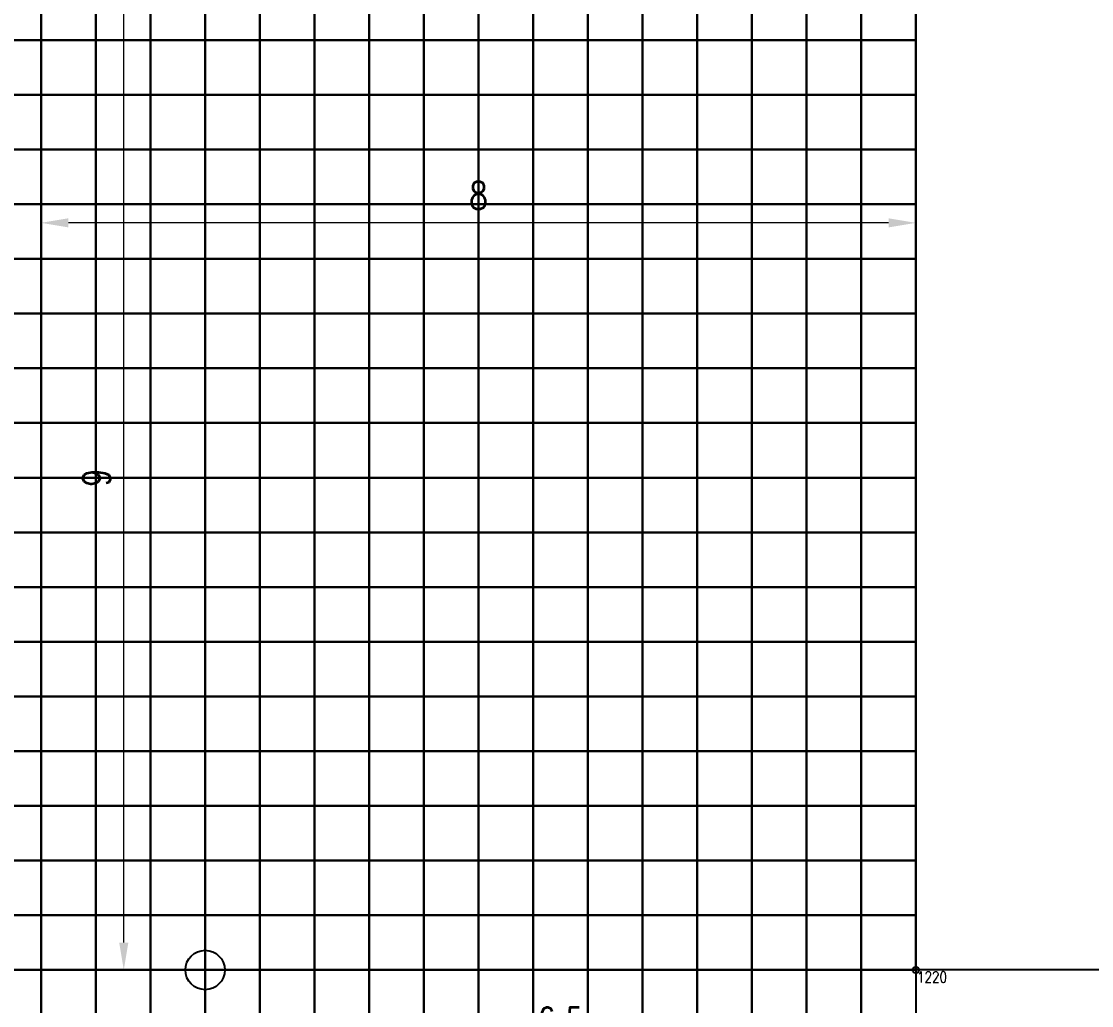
# Model space of a CAD drawing. Header units: millimetres. Extents: x -66 to 79, y -30 to 113.
# Drawn here: x -8.18 to 1.61, y 75.83 to 84.82 of the extents above; entities that cross this region are included whole.
import ezdxf

# ---------------------------------------------------------------- set-up
doc = ezdxf.new("R2010")
doc.units = ezdxf.units.MM
doc.layers.get('Defpoints').update_dxf_attribs({"color": 181})
for name, color, linetype in [('Main_blokcs', 3, 'Continuous'), ('master_slave_nodes', 11, 'Continuous'), ('Stitch', 10, 'Continuous')]:
    doc.layers.add(name, color=color, linetype=linetype)
doc.styles.add('ROMANS', font='ROMANS.shx', dxfattribs={"width": 0.8})
doc.dimstyles.new('DIM_0.1', dxfattribs={"dimscale": 0.1, "dimtxt": 2.5, "dimasz": 2.5, "dimexe": 1.25, "dimexo": 1.25, "dimgap": 1.25, "dimtad": 1, "dimdec": 3, "dimzin": 11, "dimdsep": 46, "dimtxsty": 'ROMANS', "dimcen": 0, "dimclrd": 1, "dimclre": 1, "dimclrt": 7, "dimadec": 4, "dimazin": 3, "dimtfac": 1, "dimtdec": 3, "dimtofl": 0, "dimtmove": 2, "dimatfit": 3, "dimfxl": 1, "dimfrac": 2, "dimtolj": 1, "dimtzin": 11, "dimlwd": 0, "dimlwe": 0, "dimarcsym": 0})

# ---------------------------------------------------------------- blocks, each defined once
blk = doc.blocks.new('*D10')
at = {"color": 1, "lineweight": 0, "transparency": 16777216}
for p, q in [((-15, 76.0258), (-15, 75.3082)), ((-7, 76.0258), (-7, 75.3082)), ((-14.75, 75.4332), (-7.25, 75.4332))]:
    blk.add_line(p, q, dxfattribs=at)
at = {"color": 1, "transparency": 16777216}
for points in [[(-14.75, 75.4749), (-14.75, 75.3916), (-15, 75.4332)], [(-7.25, 75.4749), (-7.25, 75.3916), (-7, 75.4332)]]:
    blk.add_solid(points, dxfattribs=at)
at = {"layer": 'Defpoints', "color": 0, "transparency": 16777216}
for p in [(-15, 76.1508), (-7, 76.1508), (-7, 75.4332)]:
    blk.add_point(p, dxfattribs=at)
at = {"color": 7, "transparency": 16777216, "insert": (-11, 75.6832), "char_height": 0.25, "attachment_point": 5, "style": 'ROMANS'}
blk.add_mtext('\\A1;8', dxfattribs=at)
blk = doc.blocks.new('*D12')
at = {"color": 1, "lineweight": 0, "transparency": 16777216}
for p, q in [((-6.5, 76.0258), (-6.5, 75.3082)), ((0, 76.0258), (0, 75.3082)), ((-6.25, 75.4332), (-0.25, 75.4332))]:
    blk.add_line(p, q, dxfattribs=at)
at = {"color": 1, "transparency": 16777216}
for points in [[(-6.25, 75.4749), (-6.25, 75.3916), (-6.5, 75.4332)], [(-0.25, 75.4749), (-0.25, 75.3916), (0, 75.4332)]]:
    blk.add_solid(points, dxfattribs=at)
at = {"layer": 'Defpoints', "color": 0, "transparency": 16777216}
for p in [(-6.5, 76.1508), (0, 76.1508), (0, 75.4332)]:
    blk.add_point(p, dxfattribs=at)
at = {"color": 7, "transparency": 16777216, "insert": (-3.25, 75.6832), "char_height": 0.25, "attachment_point": 5, "style": 'ROMANS'}
blk.add_mtext('\\A1;6.5', dxfattribs=at)
blk = doc.blocks.new('*D13')
at = {"color": 1, "lineweight": 0, "transparency": 16777216}
for p, q in [((-6.625, 85.1508), (-7.3681, 85.1508)), ((-7.2431, 76.4008), (-7.2431, 84.9008)), ((-6.625, 76.1508), (-7.3681, 76.1508))]:
    blk.add_line(p, q, dxfattribs=at)
at = {"color": 1, "transparency": 16777216}
for points in [[(-7.2848, 84.9008), (-7.2014, 84.9008), (-7.2431, 85.1508)], [(-7.2848, 76.4008), (-7.2014, 76.4008), (-7.2431, 76.1508)]]:
    blk.add_solid(points, dxfattribs=at)
at = {"layer": 'Defpoints', "color": 0, "transparency": 16777216}
for p in [(-7.2431, 85.1508), (-6.5, 85.1508), (-6.5, 76.1508)]:
    blk.add_point(p, dxfattribs=at)
at = {"color": 7, "transparency": 16777216, "insert": (-7.4931, 80.6508), "char_height": 0.25, "attachment_point": 5, "rotation": 90, "style": 'ROMANS'}
blk.add_mtext('\\A1;9', dxfattribs=at)
blk = doc.blocks.new('*D20')
at = {"color": 1, "lineweight": 0, "transparency": 16777216}
for p, q in [((0.125, 85.1508), (3.7562, 85.1508)), ((3.6312, 76.4008), (3.6312, 84.9008)), ((2.9431, 76.1508), (3.7562, 76.1508))]:
    blk.add_line(p, q, dxfattribs=at)
at = {"color": 1, "transparency": 16777216}
for points in [[(3.5896, 84.9008), (3.6729, 84.9008), (3.6312, 85.1508)], [(3.5896, 76.4008), (3.6729, 76.4008), (3.6312, 76.1508)]]:
    blk.add_solid(points, dxfattribs=at)
at = {"layer": 'Defpoints', "color": 0, "transparency": 16777216}
for p in [(0, 85.1508), (3.6312, 85.1508), (2.8181, 76.1508)]:
    blk.add_point(p, dxfattribs=at)
at = {"color": 7, "transparency": 16777216, "insert": (3.3812, 80.6508), "char_height": 0.25, "attachment_point": 5, "rotation": 90, "style": 'ROMANS'}
blk.add_mtext('\\A1;9', dxfattribs=at)
blk = doc.blocks.new('*D41')
at = {"layer": 'Defpoints', "color": 0, "transparency": 16777216}
for p in [(-8, 83.6508), (0, 83.6508), (-8, 82.9803)]:
    blk.add_point(p, dxfattribs=at)
at = {"layer": 'master_slave_nodes', "color": 1, "lineweight": 0, "transparency": 16777216}
for p, q in [((-8, 83.5258), (-8, 82.8553)), ((0, 83.5258), (0, 82.8553)), ((-0.25, 82.9803), (-7.75, 82.9803))]:
    blk.add_line(p, q, dxfattribs=at)
at = {"layer": 'master_slave_nodes', "color": 1, "transparency": 16777216}
for points in [[(-7.75, 83.0219), (-7.75, 82.9386), (-8, 82.9803)], [(-0.25, 83.0219), (-0.25, 82.9386), (0, 82.9803)]]:
    blk.add_solid(points, dxfattribs=at)
at = {"layer": 'master_slave_nodes', "color": 7, "transparency": 16777216, "insert": (-4, 83.2303), "char_height": 0.25, "attachment_point": 5, "style": 'ROMANS'}
blk.add_mtext('\\A1;8', dxfattribs=at)

msp = doc.modelspace()

# ---------------------------------------------------------------- linework, layer by layer
for points in [[(-8.5, 85.1508), (-8, 85.1508), (-8, 84.6508), (-8.5, 84.6508)], [(-8, 85.1508), (-7.5, 85.1508), (-7.5, 84.6508), (-8, 84.6508)], [(-7.5, 85.1508), (-7, 85.1508), (-7, 84.6508), (-7.5, 84.6508)], [(-7, 85.1508), (-6.5, 85.1508), (-6.5, 84.6508), (-7, 84.6508)], [(-6.5, 85.1508), (-6, 85.1508), (-6, 84.6508), (-6.5, 84.6508)], [(-6, 85.1508), (-5.5, 85.1508), (-5.5, 84.6508), (-6, 84.6508)], [(-5.5, 85.1508), (-5, 85.1508), (-5, 84.6508), (-5.5, 84.6508)], [(-5, 85.1508), (-4.5, 85.1508), (-4.5, 84.6508), (-5, 84.6508)], [(-4.5, 85.1508), (-4, 85.1508), (-4, 84.6508), (-4.5, 84.6508)], [(-4, 85.1508), (-3.5, 85.1508), (-3.5, 84.6508), (-4, 84.6508)], [(-3.5, 85.1508), (-3, 85.1508), (-3, 84.6508), (-3.5, 84.6508)], [(-3, 85.1508), (-2.5, 85.1508), (-2.5, 84.6508), (-3, 84.6508)], [(-2.5, 85.1508), (-2, 85.1508), (-2, 84.6508), (-2.5, 84.6508)], [(-2, 85.1508), (-1.5, 85.1508), (-1.5, 84.6508), (-2, 84.6508)], [(-1.5, 85.1508), (-1, 85.1508), (-1, 84.6508), (-1.5, 84.6508)], [(-1, 85.1508), (-0.5, 85.1508), (-0.5, 84.6508), (-1, 84.6508)], [(-0.5, 85.1508), (0, 85.1508), (0, 84.6508), (-0.5, 84.6508)], [(-8.5, 84.6508), (-8, 84.6508), (-8, 84.1508), (-8.5, 84.1508)], [(-8, 84.6508), (-7.5, 84.6508), (-7.5, 84.1508), (-8, 84.1508)], [(-7.5, 84.6508), (-7, 84.6508), (-7, 84.1508), (-7.5, 84.1508)], [(-7, 84.6508), (-6.5, 84.6508), (-6.5, 84.1508), (-7, 84.1508)], [(-6.5, 84.6508), (-6, 84.6508), (-6, 84.1508), (-6.5, 84.1508)], [(-6, 84.6508), (-5.5, 84.6508), (-5.5, 84.1508), (-6, 84.1508)], [(-5.5, 84.6508), (-5, 84.6508), (-5, 84.1508), (-5.5, 84.1508)], [(-5, 84.6508), (-4.5, 84.6508), (-4.5, 84.1508), (-5, 84.1508)], [(-4.5, 84.6508), (-4, 84.6508), (-4, 84.1508), (-4.5, 84.1508)], [(-4, 84.6508), (-3.5, 84.6508), (-3.5, 84.1508), (-4, 84.1508)], [(-3.5, 84.6508), (-3, 84.6508), (-3, 84.1508), (-3.5, 84.1508)], [(-3, 84.6508), (-2.5, 84.6508), (-2.5, 84.1508), (-3, 84.1508)], [(-2.5, 84.6508), (-2, 84.6508), (-2, 84.1508), (-2.5, 84.1508)], [(-2, 84.6508), (-1.5, 84.6508), (-1.5, 84.1508), (-2, 84.1508)], [(-1.5, 84.6508), (-1, 84.6508), (-1, 84.1508), (-1.5, 84.1508)], [(-1, 84.6508), (-0.5, 84.6508), (-0.5, 84.1508), (-1, 84.1508)], [(-0.5, 84.6508), (0, 84.6508), (0, 84.1508), (-0.5, 84.1508)], [(-8.5, 84.1508), (-8, 84.1508), (-8, 83.6508), (-8.5, 83.6508)], [(-8, 84.1508), (-7.5, 84.1508), (-7.5, 83.6508), (-8, 83.6508)], [(-7.5, 84.1508), (-7, 84.1508), (-7, 83.6508), (-7.5, 83.6508)], [(-7, 84.1508), (-6.5, 84.1508), (-6.5, 83.6508), (-7, 83.6508)], [(-6.5, 84.1508), (-6, 84.1508), (-6, 83.6508), (-6.5, 83.6508)], [(-6, 84.1508), (-5.5, 84.1508), (-5.5, 83.6508), (-6, 83.6508)], [(-5.5, 84.1508), (-5, 84.1508), (-5, 83.6508), (-5.5, 83.6508)], [(-5, 84.1508), (-4.5, 84.1508), (-4.5, 83.6508), (-5, 83.6508)], [(-4.5, 84.1508), (-4, 84.1508), (-4, 83.6508), (-4.5, 83.6508)], [(-4, 84.1508), (-3.5, 84.1508), (-3.5, 83.6508), (-4, 83.6508)], [(-3.5, 84.1508), (-3, 84.1508), (-3, 83.6508), (-3.5, 83.6508)], [(-3, 84.1508), (-2.5, 84.1508), (-2.5, 83.6508), (-3, 83.6508)], [(-2.5, 84.1508), (-2, 84.1508), (-2, 83.6508), (-2.5, 83.6508)], [(-2, 84.1508), (-1.5, 84.1508), (-1.5, 83.6508), (-2, 83.6508)], [(-1.5, 84.1508), (-1, 84.1508), (-1, 83.6508), (-1.5, 83.6508)], [(-1, 84.1508), (-0.5, 84.1508), (-0.5, 83.6508), (-1, 83.6508)], [(-0.5, 84.1508), (0, 84.1508), (0, 83.6508), (-0.5, 83.6508)], [(-8.5, 83.6508), (-8, 83.6508), (-8, 83.1508), (-8.5, 83.1508)], [(-8, 83.6508), (-7.5, 83.6508), (-7.5, 83.1508), (-8, 83.1508)], [(-7.5, 83.6508), (-7, 83.6508), (-7, 83.1508), (-7.5, 83.1508)], [(-7, 83.6508), (-6.5, 83.6508), (-6.5, 83.1508), (-7, 83.1508)], [(-6.5, 83.6508), (-6, 83.6508), (-6, 83.1508), (-6.5, 83.1508)], [(-6, 83.6508), (-5.5, 83.6508), (-5.5, 83.1508), (-6, 83.1508)], [(-5.5, 83.6508), (-5, 83.6508), (-5, 83.1508), (-5.5, 83.1508)], [(-5, 83.6508), (-4.5, 83.6508), (-4.5, 83.1508), (-5, 83.1508)], [(-4.5, 83.6508), (-4, 83.6508), (-4, 83.1508), (-4.5, 83.1508)], [(-4, 83.6508), (-3.5, 83.6508), (-3.5, 83.1508), (-4, 83.1508)], [(-3.5, 83.6508), (-3, 83.6508), (-3, 83.1508), (-3.5, 83.1508)], [(-3, 83.6508), (-2.5, 83.6508), (-2.5, 83.1508), (-3, 83.1508)], [(-2.5, 83.6508), (-2, 83.6508), (-2, 83.1508), (-2.5, 83.1508)], [(-2, 83.6508), (-1.5, 83.6508), (-1.5, 83.1508), (-2, 83.1508)], [(-1.5, 83.6508), (-1, 83.6508), (-1, 83.1508), (-1.5, 83.1508)], [(-1, 83.6508), (-0.5, 83.6508), (-0.5, 83.1508), (-1, 83.1508)], [(-0.5, 83.6508), (0, 83.6508), (0, 83.1508), (-0.5, 83.1508)], [(-8.5, 83.1508), (-8, 83.1508), (-8, 82.6508), (-8.5, 82.6508)], [(-8, 83.1508), (-7.5, 83.1508), (-7.5, 82.6508), (-8, 82.6508)], [(-7.5, 83.1508), (-7, 83.1508), (-7, 82.6508), (-7.5, 82.6508)], [(-7, 83.1508), (-6.5, 83.1508), (-6.5, 82.6508), (-7, 82.6508)], [(-6.5, 83.1508), (-6, 83.1508), (-6, 82.6508), (-6.5, 82.6508)], [(-6, 83.1508), (-5.5, 83.1508), (-5.5, 82.6508), (-6, 82.6508)], [(-5.5, 83.1508), (-5, 83.1508), (-5, 82.6508), (-5.5, 82.6508)], [(-5, 83.1508), (-4.5, 83.1508), (-4.5, 82.6508), (-5, 82.6508)], [(-4.5, 83.1508), (-4, 83.1508), (-4, 82.6508), (-4.5, 82.6508)], [(-4, 83.1508), (-3.5, 83.1508), (-3.5, 82.6508), (-4, 82.6508)], [(-3.5, 83.1508), (-3, 83.1508), (-3, 82.6508), (-3.5, 82.6508)], [(-3, 83.1508), (-2.5, 83.1508), (-2.5, 82.6508), (-3, 82.6508)], [(-2.5, 83.1508), (-2, 83.1508), (-2, 82.6508), (-2.5, 82.6508)], [(-2, 83.1508), (-1.5, 83.1508), (-1.5, 82.6508), (-2, 82.6508)], [(-1.5, 83.1508), (-1, 83.1508), (-1, 82.6508), (-1.5, 82.6508)], [(-1, 83.1508), (-0.5, 83.1508), (-0.5, 82.6508), (-1, 82.6508)], [(-0.5, 83.1508), (0, 83.1508), (0, 82.6508), (-0.5, 82.6508)], [(-8.5, 82.6508), (-8, 82.6508), (-8, 82.1508), (-8.5, 82.1508)], [(-8, 82.6508), (-7.5, 82.6508), (-7.5, 82.1508), (-8, 82.1508)], [(-7.5, 82.6508), (-7, 82.6508), (-7, 82.1508), (-7.5, 82.1508)], [(-7, 82.6508), (-6.5, 82.6508), (-6.5, 82.1508), (-7, 82.1508)], [(-6.5, 82.6508), (-6, 82.6508), (-6, 82.1508), (-6.5, 82.1508)], [(-6, 82.6508), (-5.5, 82.6508), (-5.5, 82.1508), (-6, 82.1508)], [(-5.5, 82.6508), (-5, 82.6508), (-5, 82.1508), (-5.5, 82.1508)], [(-5, 82.6508), (-4.5, 82.6508), (-4.5, 82.1508), (-5, 82.1508)], [(-4.5, 82.6508), (-4, 82.6508), (-4, 82.1508), (-4.5, 82.1508)], [(-4, 82.6508), (-3.5, 82.6508), (-3.5, 82.1508), (-4, 82.1508)], [(-3.5, 82.6508), (-3, 82.6508), (-3, 82.1508), (-3.5, 82.1508)], [(-3, 82.6508), (-2.5, 82.6508), (-2.5, 82.1508), (-3, 82.1508)], [(-2.5, 82.6508), (-2, 82.6508), (-2, 82.1508), (-2.5, 82.1508)], [(-2, 82.6508), (-1.5, 82.6508), (-1.5, 82.1508), (-2, 82.1508)], [(-1.5, 82.6508), (-1, 82.6508), (-1, 82.1508), (-1.5, 82.1508)], [(-1, 82.6508), (-0.5, 82.6508), (-0.5, 82.1508), (-1, 82.1508)], [(-0.5, 82.6508), (0, 82.6508), (0, 82.1508), (-0.5, 82.1508)], [(-8.5, 82.1508), (-8, 82.1508), (-8, 81.6508), (-8.5, 81.6508)], [(-8, 82.1508), (-7.5, 82.1508), (-7.5, 81.6508), (-8, 81.6508)], [(-7.5, 82.1508), (-7, 82.1508), (-7, 81.6508), (-7.5, 81.6508)], [(-7, 82.1508), (-6.5, 82.1508), (-6.5, 81.6508), (-7, 81.6508)], [(-6.5, 82.1508), (-6, 82.1508), (-6, 81.6508), (-6.5, 81.6508)], [(-6, 82.1508), (-5.5, 82.1508), (-5.5, 81.6508), (-6, 81.6508)], [(-5.5, 82.1508), (-5, 82.1508), (-5, 81.6508), (-5.5, 81.6508)], [(-5, 82.1508), (-4.5, 82.1508), (-4.5, 81.6508), (-5, 81.6508)], [(-4.5, 82.1508), (-4, 82.1508), (-4, 81.6508), (-4.5, 81.6508)], [(-4, 82.1508), (-3.5, 82.1508), (-3.5, 81.6508), (-4, 81.6508)], [(-3.5, 82.1508), (-3, 82.1508), (-3, 81.6508), (-3.5, 81.6508)], [(-3, 82.1508), (-2.5, 82.1508), (-2.5, 81.6508), (-3, 81.6508)], [(-2.5, 82.1508), (-2, 82.1508), (-2, 81.6508), (-2.5, 81.6508)], [(-2, 82.1508), (-1.5, 82.1508), (-1.5, 81.6508), (-2, 81.6508)], [(-1.5, 82.1508), (-1, 82.1508), (-1, 81.6508), (-1.5, 81.6508)], [(-1, 82.1508), (-0.5, 82.1508), (-0.5, 81.6508), (-1, 81.6508)], [(-0.5, 82.1508), (0, 82.1508), (0, 81.6508), (-0.5, 81.6508)], [(-8.5, 81.6508), (-8, 81.6508), (-8, 81.1508), (-8.5, 81.1508)], [(-8, 81.6508), (-7.5, 81.6508), (-7.5, 81.1508), (-8, 81.1508)], [(-7.5, 81.6508), (-7, 81.6508), (-7, 81.1508), (-7.5, 81.1508)], [(-7, 81.6508), (-6.5, 81.6508), (-6.5, 81.1508), (-7, 81.1508)], [(-6.5, 81.6508), (-6, 81.6508), (-6, 81.1508), (-6.5, 81.1508)], [(-6, 81.6508), (-5.5, 81.6508), (-5.5, 81.1508), (-6, 81.1508)], [(-5.5, 81.6508), (-5, 81.6508), (-5, 81.1508), (-5.5, 81.1508)], [(-5, 81.6508), (-4.5, 81.6508), (-4.5, 81.1508), (-5, 81.1508)], [(-4.5, 81.6508), (-4, 81.6508), (-4, 81.1508), (-4.5, 81.1508)], [(-4, 81.6508), (-3.5, 81.6508), (-3.5, 81.1508), (-4, 81.1508)], [(-3.5, 81.6508), (-3, 81.6508), (-3, 81.1508), (-3.5, 81.1508)], [(-3, 81.6508), (-2.5, 81.6508), (-2.5, 81.1508), (-3, 81.1508)], [(-2.5, 81.6508), (-2, 81.6508), (-2, 81.1508), (-2.5, 81.1508)], [(-2, 81.6508), (-1.5, 81.6508), (-1.5, 81.1508), (-2, 81.1508)], [(-1.5, 81.6508), (-1, 81.6508), (-1, 81.1508), (-1.5, 81.1508)], [(-1, 81.6508), (-0.5, 81.6508), (-0.5, 81.1508), (-1, 81.1508)], [(-0.5, 81.6508), (0, 81.6508), (0, 81.1508), (-0.5, 81.1508)], [(-8.5, 81.1508), (-8, 81.1508), (-8, 80.6508), (-8.5, 80.6508)], [(-8, 81.1508), (-7.5, 81.1508), (-7.5, 80.6508), (-8, 80.6508)], [(-7.5, 81.1508), (-7, 81.1508), (-7, 80.6508), (-7.5, 80.6508)], [(-7, 81.1508), (-6.5, 81.1508), (-6.5, 80.6508), (-7, 80.6508)], [(-6.5, 81.1508), (-6, 81.1508), (-6, 80.6508), (-6.5, 80.6508)], [(-6, 81.1508), (-5.5, 81.1508), (-5.5, 80.6508), (-6, 80.6508)], [(-5.5, 81.1508), (-5, 81.1508), (-5, 80.6508), (-5.5, 80.6508)], [(-5, 81.1508), (-4.5, 81.1508), (-4.5, 80.6508), (-5, 80.6508)], [(-4.5, 81.1508), (-4, 81.1508), (-4, 80.6508), (-4.5, 80.6508)], [(-4, 81.1508), (-3.5, 81.1508), (-3.5, 80.6508), (-4, 80.6508)], [(-3.5, 81.1508), (-3, 81.1508), (-3, 80.6508), (-3.5, 80.6508)], [(-3, 81.1508), (-2.5, 81.1508), (-2.5, 80.6508), (-3, 80.6508)], [(-2.5, 81.1508), (-2, 81.1508), (-2, 80.6508), (-2.5, 80.6508)], [(-2, 81.1508), (-1.5, 81.1508), (-1.5, 80.6508), (-2, 80.6508)], [(-1.5, 81.1508), (-1, 81.1508), (-1, 80.6508), (-1.5, 80.6508)], [(-1, 81.1508), (-0.5, 81.1508), (-0.5, 80.6508), (-1, 80.6508)], [(-0.5, 81.1508), (0, 81.1508), (0, 80.6508), (-0.5, 80.6508)], [(-8.5, 80.6508), (-8, 80.6508), (-8, 80.1508), (-8.5, 80.1508)], [(-8, 80.6508), (-7.5, 80.6508), (-7.5, 80.1508), (-8, 80.1508)], [(-7.5, 80.6508), (-7, 80.6508), (-7, 80.1508), (-7.5, 80.1508)], [(-7, 80.6508), (-6.5, 80.6508), (-6.5, 80.1508), (-7, 80.1508)], [(-6.5, 80.6508), (-6, 80.6508), (-6, 80.1508), (-6.5, 80.1508)], [(-6, 80.6508), (-5.5, 80.6508), (-5.5, 80.1508), (-6, 80.1508)], [(-5.5, 80.6508), (-5, 80.6508), (-5, 80.1508), (-5.5, 80.1508)], [(-5, 80.6508), (-4.5, 80.6508), (-4.5, 80.1508), (-5, 80.1508)], [(-4.5, 80.6508), (-4, 80.6508), (-4, 80.1508), (-4.5, 80.1508)], [(-4, 80.6508), (-3.5, 80.6508), (-3.5, 80.1508), (-4, 80.1508)], [(-3.5, 80.6508), (-3, 80.6508), (-3, 80.1508), (-3.5, 80.1508)], [(-3, 80.6508), (-2.5, 80.6508), (-2.5, 80.1508), (-3, 80.1508)], [(-2.5, 80.6508), (-2, 80.6508), (-2, 80.1508), (-2.5, 80.1508)], [(-2, 80.6508), (-1.5, 80.6508), (-1.5, 80.1508), (-2, 80.1508)], [(-1.5, 80.6508), (-1, 80.6508), (-1, 80.1508), (-1.5, 80.1508)], [(-1, 80.6508), (-0.5, 80.6508), (-0.5, 80.1508), (-1, 80.1508)], [(-0.5, 80.6508), (0, 80.6508), (0, 80.1508), (-0.5, 80.1508)], [(-8.5, 80.1508), (-8, 80.1508), (-8, 79.6508), (-8.5, 79.6508)], [(-8, 80.1508), (-7.5, 80.1508), (-7.5, 79.6508), (-8, 79.6508)], [(-7.5, 80.1508), (-7, 80.1508), (-7, 79.6508), (-7.5, 79.6508)], [(-7, 80.1508), (-6.5, 80.1508), (-6.5, 79.6508), (-7, 79.6508)], [(-6.5, 80.1508), (-6, 80.1508), (-6, 79.6508), (-6.5, 79.6508)], [(-6, 80.1508), (-5.5, 80.1508), (-5.5, 79.6508), (-6, 79.6508)], [(-5.5, 80.1508), (-5, 80.1508), (-5, 79.6508), (-5.5, 79.6508)], [(-5, 80.1508), (-4.5, 80.1508), (-4.5, 79.6508), (-5, 79.6508)], [(-4.5, 80.1508), (-4, 80.1508), (-4, 79.6508), (-4.5, 79.6508)], [(-4, 80.1508), (-3.5, 80.1508), (-3.5, 79.6508), (-4, 79.6508)], [(-3.5, 80.1508), (-3, 80.1508), (-3, 79.6508), (-3.5, 79.6508)], [(-3, 80.1508), (-2.5, 80.1508), (-2.5, 79.6508), (-3, 79.6508)], [(-2.5, 80.1508), (-2, 80.1508), (-2, 79.6508), (-2.5, 79.6508)], [(-2, 80.1508), (-1.5, 80.1508), (-1.5, 79.6508), (-2, 79.6508)], [(-1.5, 80.1508), (-1, 80.1508), (-1, 79.6508), (-1.5, 79.6508)], [(-1, 80.1508), (-0.5, 80.1508), (-0.5, 79.6508), (-1, 79.6508)], [(-0.5, 80.1508), (0, 80.1508), (0, 79.6508), (-0.5, 79.6508)], [(-8.5, 79.6508), (-8, 79.6508), (-8, 79.1508), (-8.5, 79.1508)], [(-8, 79.6508), (-7.5, 79.6508), (-7.5, 79.1508), (-8, 79.1508)], [(-7.5, 79.6508), (-7, 79.6508), (-7, 79.1508), (-7.5, 79.1508)], [(-7, 79.6508), (-6.5, 79.6508), (-6.5, 79.1508), (-7, 79.1508)], [(-6.5, 79.6508), (-6, 79.6508), (-6, 79.1508), (-6.5, 79.1508)], [(-6, 79.6508), (-5.5, 79.6508), (-5.5, 79.1508), (-6, 79.1508)], [(-5.5, 79.6508), (-5, 79.6508), (-5, 79.1508), (-5.5, 79.1508)], [(-5, 79.6508), (-4.5, 79.6508), (-4.5, 79.1508), (-5, 79.1508)], [(-4.5, 79.6508), (-4, 79.6508), (-4, 79.1508), (-4.5, 79.1508)], [(-4, 79.6508), (-3.5, 79.6508), (-3.5, 79.1508), (-4, 79.1508)], [(-3.5, 79.6508), (-3, 79.6508), (-3, 79.1508), (-3.5, 79.1508)], [(-3, 79.6508), (-2.5, 79.6508), (-2.5, 79.1508), (-3, 79.1508)], [(-2.5, 79.6508), (-2, 79.6508), (-2, 79.1508), (-2.5, 79.1508)], [(-2, 79.6508), (-1.5, 79.6508), (-1.5, 79.1508), (-2, 79.1508)], [(-1.5, 79.6508), (-1, 79.6508), (-1, 79.1508), (-1.5, 79.1508)], [(-1, 79.6508), (-0.5, 79.6508), (-0.5, 79.1508), (-1, 79.1508)], [(-0.5, 79.6508), (0, 79.6508), (0, 79.1508), (-0.5, 79.1508)], [(-8.5, 79.1508), (-8, 79.1508), (-8, 78.6508), (-8.5, 78.6508)], [(-8, 79.1508), (-7.5, 79.1508), (-7.5, 78.6508), (-8, 78.6508)], [(-7.5, 79.1508), (-7, 79.1508), (-7, 78.6508), (-7.5, 78.6508)], [(-7, 79.1508), (-6.5, 79.1508), (-6.5, 78.6508), (-7, 78.6508)], [(-6.5, 79.1508), (-6, 79.1508), (-6, 78.6508), (-6.5, 78.6508)], [(-6, 79.1508), (-5.5, 79.1508), (-5.5, 78.6508), (-6, 78.6508)], [(-5.5, 79.1508), (-5, 79.1508), (-5, 78.6508), (-5.5, 78.6508)], [(-5, 79.1508), (-4.5, 79.1508), (-4.5, 78.6508), (-5, 78.6508)], [(-4.5, 79.1508), (-4, 79.1508), (-4, 78.6508), (-4.5, 78.6508)], [(-4, 79.1508), (-3.5, 79.1508), (-3.5, 78.6508), (-4, 78.6508)], [(-3.5, 79.1508), (-3, 79.1508), (-3, 78.6508), (-3.5, 78.6508)], [(-3, 79.1508), (-2.5, 79.1508), (-2.5, 78.6508), (-3, 78.6508)], [(-2.5, 79.1508), (-2, 79.1508), (-2, 78.6508), (-2.5, 78.6508)], [(-2, 79.1508), (-1.5, 79.1508), (-1.5, 78.6508), (-2, 78.6508)], [(-1.5, 79.1508), (-1, 79.1508), (-1, 78.6508), (-1.5, 78.6508)], [(-1, 79.1508), (-0.5, 79.1508), (-0.5, 78.6508), (-1, 78.6508)], [(-0.5, 79.1508), (0, 79.1508), (0, 78.6508), (-0.5, 78.6508)], [(-8.5, 78.6508), (-8, 78.6508), (-8, 78.1508), (-8.5, 78.1508)], [(-8, 78.6508), (-7.5, 78.6508), (-7.5, 78.1508), (-8, 78.1508)], [(-7.5, 78.6508), (-7, 78.6508), (-7, 78.1508), (-7.5, 78.1508)], [(-7, 78.6508), (-6.5, 78.6508), (-6.5, 78.1508), (-7, 78.1508)], [(-6.5, 78.6508), (-6, 78.6508), (-6, 78.1508), (-6.5, 78.1508)], [(-6, 78.6508), (-5.5, 78.6508), (-5.5, 78.1508), (-6, 78.1508)], [(-5.5, 78.6508), (-5, 78.6508), (-5, 78.1508), (-5.5, 78.1508)], [(-5, 78.6508), (-4.5, 78.6508), (-4.5, 78.1508), (-5, 78.1508)], [(-4.5, 78.6508), (-4, 78.6508), (-4, 78.1508), (-4.5, 78.1508)], [(-4, 78.6508), (-3.5, 78.6508), (-3.5, 78.1508), (-4, 78.1508)], [(-3.5, 78.6508), (-3, 78.6508), (-3, 78.1508), (-3.5, 78.1508)], [(-3, 78.6508), (-2.5, 78.6508), (-2.5, 78.1508), (-3, 78.1508)], [(-2.5, 78.6508), (-2, 78.6508), (-2, 78.1508), (-2.5, 78.1508)], [(-2, 78.6508), (-1.5, 78.6508), (-1.5, 78.1508), (-2, 78.1508)], [(-1.5, 78.6508), (-1, 78.6508), (-1, 78.1508), (-1.5, 78.1508)], [(-1, 78.6508), (-0.5, 78.6508), (-0.5, 78.1508), (-1, 78.1508)], [(-0.5, 78.6508), (0, 78.6508), (0, 78.1508), (-0.5, 78.1508)], [(-8.5, 78.1508), (-8, 78.1508), (-8, 77.6508), (-8.5, 77.6508)], [(-8, 78.1508), (-7.5, 78.1508), (-7.5, 77.6508), (-8, 77.6508)], [(-7.5, 78.1508), (-7, 78.1508), (-7, 77.6508), (-7.5, 77.6508)], [(-7, 78.1508), (-6.5, 78.1508), (-6.5, 77.6508), (-7, 77.6508)], [(-6.5, 78.1508), (-6, 78.1508), (-6, 77.6508), (-6.5, 77.6508)], [(-6, 78.1508), (-5.5, 78.1508), (-5.5, 77.6508), (-6, 77.6508)], [(-5.5, 78.1508), (-5, 78.1508), (-5, 77.6508), (-5.5, 77.6508)], [(-5, 78.1508), (-4.5, 78.1508), (-4.5, 77.6508), (-5, 77.6508)], [(-4.5, 78.1508), (-4, 78.1508), (-4, 77.6508), (-4.5, 77.6508)], [(-4, 78.1508), (-3.5, 78.1508), (-3.5, 77.6508), (-4, 77.6508)], [(-3.5, 78.1508), (-3, 78.1508), (-3, 77.6508), (-3.5, 77.6508)], [(-3, 78.1508), (-2.5, 78.1508), (-2.5, 77.6508), (-3, 77.6508)], [(-2.5, 78.1508), (-2, 78.1508), (-2, 77.6508), (-2.5, 77.6508)], [(-2, 78.1508), (-1.5, 78.1508), (-1.5, 77.6508), (-2, 77.6508)], [(-1.5, 78.1508), (-1, 78.1508), (-1, 77.6508), (-1.5, 77.6508)], [(-1, 78.1508), (-0.5, 78.1508), (-0.5, 77.6508), (-1, 77.6508)], [(-0.5, 78.1508), (0, 78.1508), (0, 77.6508), (-0.5, 77.6508)], [(-8.5, 77.6508), (-8, 77.6508), (-8, 77.1508), (-8.5, 77.1508)], [(-8, 77.6508), (-7.5, 77.6508), (-7.5, 77.1508), (-8, 77.1508)], [(-7.5, 77.6508), (-7, 77.6508), (-7, 77.1508), (-7.5, 77.1508)], [(-7, 77.6508), (-6.5, 77.6508), (-6.5, 77.1508), (-7, 77.1508)], [(-6.5, 77.6508), (-6, 77.6508), (-6, 77.1508), (-6.5, 77.1508)], [(-6, 77.6508), (-5.5, 77.6508), (-5.5, 77.1508), (-6, 77.1508)], [(-5.5, 77.6508), (-5, 77.6508), (-5, 77.1508), (-5.5, 77.1508)], [(-5, 77.6508), (-4.5, 77.6508), (-4.5, 77.1508), (-5, 77.1508)], [(-4.5, 77.6508), (-4, 77.6508), (-4, 77.1508), (-4.5, 77.1508)], [(-4, 77.6508), (-3.5, 77.6508), (-3.5, 77.1508), (-4, 77.1508)], [(-3.5, 77.6508), (-3, 77.6508), (-3, 77.1508), (-3.5, 77.1508)], [(-3, 77.6508), (-2.5, 77.6508), (-2.5, 77.1508), (-3, 77.1508)], [(-2.5, 77.6508), (-2, 77.6508), (-2, 77.1508), (-2.5, 77.1508)], [(-2, 77.6508), (-1.5, 77.6508), (-1.5, 77.1508), (-2, 77.1508)], [(-1.5, 77.6508), (-1, 77.6508), (-1, 77.1508), (-1.5, 77.1508)], [(-1, 77.6508), (-0.5, 77.6508), (-0.5, 77.1508), (-1, 77.1508)], [(-0.5, 77.6508), (0, 77.6508), (0, 77.1508), (-0.5, 77.1508)], [(-8.5, 77.1508), (-8, 77.1508), (-8, 76.6508), (-8.5, 76.6508)], [(-8, 77.1508), (-7.5, 77.1508), (-7.5, 76.6508), (-8, 76.6508)], [(-7.5, 77.1508), (-7, 77.1508), (-7, 76.6508), (-7.5, 76.6508)], [(-7, 77.1508), (-6.5, 77.1508), (-6.5, 76.6508), (-7, 76.6508)], [(-6.5, 77.1508), (-6, 77.1508), (-6, 76.6508), (-6.5, 76.6508)], [(-6, 77.1508), (-5.5, 77.1508), (-5.5, 76.6508), (-6, 76.6508)], [(-5.5, 77.1508), (-5, 77.1508), (-5, 76.6508), (-5.5, 76.6508)], [(-5, 77.1508), (-4.5, 77.1508), (-4.5, 76.6508), (-5, 76.6508)], [(-4.5, 77.1508), (-4, 77.1508), (-4, 76.6508), (-4.5, 76.6508)], [(-4, 77.1508), (-3.5, 77.1508), (-3.5, 76.6508), (-4, 76.6508)], [(-3.5, 77.1508), (-3, 77.1508), (-3, 76.6508), (-3.5, 76.6508)], [(-3, 77.1508), (-2.5, 77.1508), (-2.5, 76.6508), (-3, 76.6508)], [(-2.5, 77.1508), (-2, 77.1508), (-2, 76.6508), (-2.5, 76.6508)], [(-2, 77.1508), (-1.5, 77.1508), (-1.5, 76.6508), (-2, 76.6508)], [(-1.5, 77.1508), (-1, 77.1508), (-1, 76.6508), (-1.5, 76.6508)], [(-1, 77.1508), (-0.5, 77.1508), (-0.5, 76.6508), (-1, 76.6508)], [(-0.5, 77.1508), (0, 77.1508), (0, 76.6508), (-0.5, 76.6508)], [(-8.5, 76.6508), (-8, 76.6508), (-8, 76.1508), (-8.5, 76.1508)], [(-8, 76.6508), (-7.5, 76.6508), (-7.5, 76.1508), (-8, 76.1508)], [(-7.5, 76.6508), (-7, 76.6508), (-7, 76.1508), (-7.5, 76.1508)], [(-7, 76.6508), (-6.5, 76.6508), (-6.5, 76.1508), (-7, 76.1508)], [(-6.5, 76.6508), (-6, 76.6508), (-6, 76.1508), (-6.5, 76.1508)], [(-6, 76.6508), (-5.5, 76.6508), (-5.5, 76.1508), (-6, 76.1508)], [(-5.5, 76.6508), (-5, 76.6508), (-5, 76.1508), (-5.5, 76.1508)], [(-5, 76.6508), (-4.5, 76.6508), (-4.5, 76.1508), (-5, 76.1508)], [(-4.5, 76.6508), (-4, 76.6508), (-4, 76.1508), (-4.5, 76.1508)], [(-4, 76.6508), (-3.5, 76.6508), (-3.5, 76.1508), (-4, 76.1508)], [(-3.5, 76.6508), (-3, 76.6508), (-3, 76.1508), (-3.5, 76.1508)], [(-3, 76.6508), (-2.5, 76.6508), (-2.5, 76.1508), (-3, 76.1508)], [(-2.5, 76.6508), (-2, 76.6508), (-2, 76.1508), (-2.5, 76.1508)], [(-2, 76.6508), (-1.5, 76.6508), (-1.5, 76.1508), (-2, 76.1508)], [(-1.5, 76.6508), (-1, 76.6508), (-1, 76.1508), (-1.5, 76.1508)], [(-1, 76.6508), (-0.5, 76.6508), (-0.5, 76.1508), (-1, 76.1508)], [(-0.5, 76.6508), (0, 76.6508), (0, 76.1508), (-0.5, 76.1508)], [(-8.5, 76.1508), (-8, 76.1508), (-8, 75.6508), (-8.5, 75.6508)], [(-8, 76.1508), (-7.5, 76.1508), (-7.5, 75.6508), (-8, 75.6508)], [(-7.5, 76.1508), (-7, 76.1508), (-7, 75.6508), (-7.5, 75.6508)], [(-6.5, 76.1508), (-6, 76.1508), (-6, 75.6508), (-6.5, 75.6508)], [(-6, 76.1508), (-5.5, 76.1508), (-5.5, 75.6508), (-6, 75.6508)], [(-5.5, 76.1508), (-5, 76.1508), (-5, 75.6508), (-5.5, 75.6508)], [(-5, 76.1508), (-4.5, 76.1508), (-4.5, 75.6508), (-5, 75.6508)], [(-4.5, 76.1508), (-4, 76.1508), (-4, 75.6508), (-4.5, 75.6508)], [(-4, 76.1508), (-3.5, 76.1508), (-3.5, 75.6508), (-4, 75.6508)], [(-3.5, 76.1508), (-3, 76.1508), (-3, 75.6508), (-3.5, 75.6508)], [(-3, 76.1508), (-2.5, 76.1508), (-2.5, 75.6508), (-3, 75.6508)], [(-2.5, 76.1508), (-2, 76.1508), (-2, 75.6508), (-2.5, 75.6508)], [(-2, 76.1508), (-1.5, 76.1508), (-1.5, 75.6508), (-2, 75.6508)], [(-1.5, 76.1508), (-1, 76.1508), (-1, 75.6508), (-1.5, 75.6508)], [(-1, 76.1508), (-0.5, 76.1508), (-0.5, 75.6508), (-1, 75.6508)], [(-0.5, 76.1508), (0, 76.1508), (0, 75.6508), (-0.5, 75.6508)]]:
    msp.add_lwpolyline(points, close=True)
at = {"layer": 'Defpoints'}
msp.add_lwpolyline([(9.9041, 76.1508), (-66.3654, 76.1508)], dxfattribs=at)
msp.add_circle((-6.5, 76.1508), 0.1802, dxfattribs=at)
at = {"layer": 'Main_blokcs'}
msp.add_lwpolyline([(-30, 76.1508), (0, 76.1508), (0, 85.1508), (-30, 85.1508)], close=True, dxfattribs=at)
msp.add_lwpolyline([(-30, 76.1508), (0, 76.1508), (0, 85.1508), (-30, 85.1508)], close=True, dxfattribs=at)
at = {"layer": 'master_slave_nodes'}
msp.add_circle((0, 76.1508), 0.0296, dxfattribs=at)
at = {"layer": 'Stitch'}
msp.add_lwpolyline([(-7, 76.1508), (-6.5, 76.1508), (-6.5, 75.6508), (-7, 75.6508)], close=True, dxfattribs=at)

# ---------------------------------------------------------------- texts
at = {"layer": 'master_slave_nodes', "insert": (0.1475, 76.0862), "char_height": 0.1, "attachment_point": 5, "style": 'ROMANS'}
msp.add_mtext('\\A1;1220', dxfattribs=at)

# ---------------------------------------------------------------- dimensions: what is measured, and where the dimension line sits
for base, p1, p2, picture, middle in [((-7.2431, 85.1508), (-6.5, 76.1508), (-6.5, 85.1508), '*D13', (-7.4931, 80.6508)), ((3.6312, 85.1508), (2.8181, 76.1508), (0, 85.1508), '*D20', (3.3812, 80.6508))]:
    dim = msp.add_linear_dim(base=base, p1=p1, p2=p2, angle=90, dimstyle='DIM_0.1')
    dim.commit()
    dim.dimension.update_dxf_attribs({"geometry": picture, "text_midpoint": middle})
for base, p1, p2, picture, middle in [((-7, 75.4332), (-15, 76.1508), (-7, 76.1508), '*D10', (-11, 75.6832)), ((0, 75.4332), (-6.5, 76.1508), (0, 76.1508), '*D12', (-3.25, 75.6832))]:
    dim = msp.add_linear_dim(base=base, p1=p1, p2=p2, dimstyle='DIM_0.1')
    dim.commit()
    dim.dimension.update_dxf_attribs({"geometry": picture, "text_midpoint": middle})
at = {"layer": 'master_slave_nodes'}
dim = msp.add_linear_dim(base=(-8, 82.9803), p1=(0, 83.6508), p2=(-8, 83.6508), dimstyle='DIM_0.1', dxfattribs=at)
dim.commit()
dim.dimension.update_dxf_attribs({"geometry": '*D41', "text_midpoint": (-4, 83.2303)})

doc.saveas('drawing.dxf')
